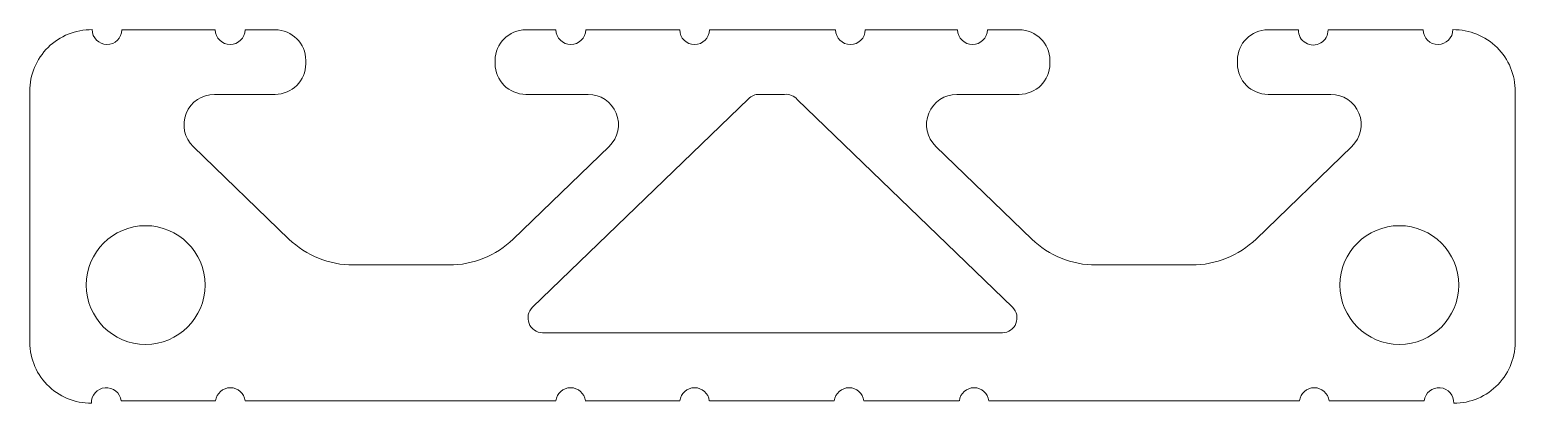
# Model space of a CAD drawing. Header units: inches. Extents: x -1 to 1, y -0.25 to 0.25.
import ezdxf

# ---------------------------------------------------------------- set-up
doc = ezdxf.new("R2010")
doc.units = ezdxf.units.IN
doc.header["$MEASUREMENT"] = 0

msp = doc.modelspace()

# ---------------------------------------------------------------- linework, layer by layer
at = {"color": 7, "linetype": 'Continuous', "lineweight": 15}
for p, q in [((-0.7502, 0.25), (-0.876, 0.25)), ((-0.6697, 0.25), (-0.7102, 0.25)), ((-0.2915, 0.25), (-0.3321, 0.25)), ((-0.1249, 0.25), (-0.2515, 0.25)), ((0.0849, 0.25), (-0.0849, 0.25)), ((0.2493, 0.25), (0.1249, 0.25)), ((0.3321, 0.25), (0.2893, 0.25)), ((0.708, 0.25), (0.6672, 0.25)), ((0.876, 0.25), (0.748, 0.25)), ((-0.6284, 0.2043), (-0.6284, 0.2087)), ((-0.3734, 0.2087), (-0.3734, 0.2043)), ((0.3734, 0.2043), (0.3734, 0.2087)), ((0.6259, 0.2087), (0.6259, 0.2043)), ((-1, 0.1672), (-1, -0.1672)), ((-0.7514, 0.163), (-0.6697, 0.163)), ((-0.3321, 0.163), (-0.2482, 0.163)), ((0.0163, 0.163), (-0.0181, 0.163)), ((0.2482, 0.163), (0.3321, 0.163)), ((0.6672, 0.163), (0.7518, 0.163)), ((1, -0.1672), (1, 0.1668)), ((-0.0322, 0.1571), (-0.3231, -0.1239)), ((0.3231, -0.1239), (0.0334, 0.156)), ((-0.651, -0.032), (-0.7799, 0.0925)), ((-0.2198, 0.0928), (-0.349, -0.032)), ((0.349, -0.032), (0.2198, 0.0928)), ((0.7802, 0.0928), (0.651, -0.032)), ((-0.4355, -0.067), (-0.5645, -0.067)), ((0.5645, -0.067), (0.4355, -0.067)), ((-0.3095, -0.1583), (0.3095, -0.1583)), ((-0.877, -0.25), (-0.7498, -0.25)), ((-0.7101, -0.25), (-0.2917, -0.25)), ((-0.252, -0.25), (-0.1247, -0.25)), ((-0.085, -0.25), (0.0832, -0.25)), ((0.1229, -0.25), (0.2515, -0.25)), ((0.2912, -0.25), (0.7096, -0.25)), ((0.7493, -0.25), (0.8774, -0.25))]:
    msp.add_line(p, q, dxfattribs=at)
for centre in [(-0.844, -0.094), (0.844, -0.094)]:
    msp.add_circle(centre, 0.08, dxfattribs=at)
for centre, radius, start, end in [((-0.917, 0.1672), 0.083, 89.3097, 180), ((-0.896, 0.2502), 0.02, 180.0173, 359.5349), ((-0.7302, 0.2502), 0.02, 180.4651, 359.5349), ((-0.6697, 0.2087), 0.0413, 0, 90), ((-0.3321, 0.2087), 0.0413, 90, 180), ((-0.2715, 0.2502), 0.02, 180.4651, 359.5349), ((-0.1049, 0.2502), 0.02, 180.4651, 359.5349), ((0.1049, 0.2502), 0.02, 180.4651, 359.5349), ((0.2693, 0.2502), 0.02, 180.4651, 359.5349), ((0.3321, 0.2087), 0.0413, 0, 90), ((0.6672, 0.2087), 0.0413, 90, 180), ((0.728, 0.2495), 0.02, 178.576, 1.424), ((0.896, 0.2502), 0.02, 180.4651, 359.9827), ((0.917, 0.1672), 0.083, 359.7174, 90.6885), ((-0.6697, 0.2043), 0.0413, 270, 0), ((-0.3321, 0.2043), 0.0413, 180, 270), ((0.3321, 0.2043), 0.0413, 270, 0), ((0.6672, 0.2043), 0.0413, 180, 270), ((-0.7514, 0.122), 0.041, 90, 225.9815), ((-0.2482, 0.1222), 0.0408, 314.0185, 90), ((-0.0181, 0.143), 0.02, 90, 135), ((0.0181, 0.1431), 0.02, 40.1737, 95.2122), ((0.2482, 0.1222), 0.0408, 90, 225.9815), ((0.7518, 0.1222), 0.0408, 314.0185, 90), ((-0.5645, 0.0575), 0.1245, 225.9815, 270), ((-0.4355, 0.0575), 0.1245, 270, 314.0185), ((0.4355, 0.0575), 0.1245, 225.9815, 270), ((0.5645, 0.0575), 0.1245, 270, 314.0185), ((-0.3092, -0.1383), 0.02, 134.0185, 269.0185), ((0.3092, -0.1383), 0.02, 270.9815, 45.9815), ((-0.9171, -0.1704), 0.083, 177.7485, 270.1401), ((0.9171, -0.1704), 0.083, 270.1348, 2.2515), ((-0.8969, -0.2524), 0.02, 6.9474, 182.8952), ((-0.7299, -0.2524), 0.02, 6.9474, 173.0526), ((-0.2718, -0.2524), 0.02, 6.9474, 173.0526), ((-0.1049, -0.2524), 0.02, 6.9474, 173.0526), ((0.1031, -0.2524), 0.02, 6.9474, 173.0526), ((0.2714, -0.2524), 0.02, 6.9474, 173.0526), ((0.7294, -0.2524), 0.02, 6.9474, 173.0526), ((0.8973, -0.2524), 0.02, 357.1047, 173.0526)]:
    msp.add_arc(centre, radius, start, end, dxfattribs=at)

doc.saveas('drawing.dxf')
